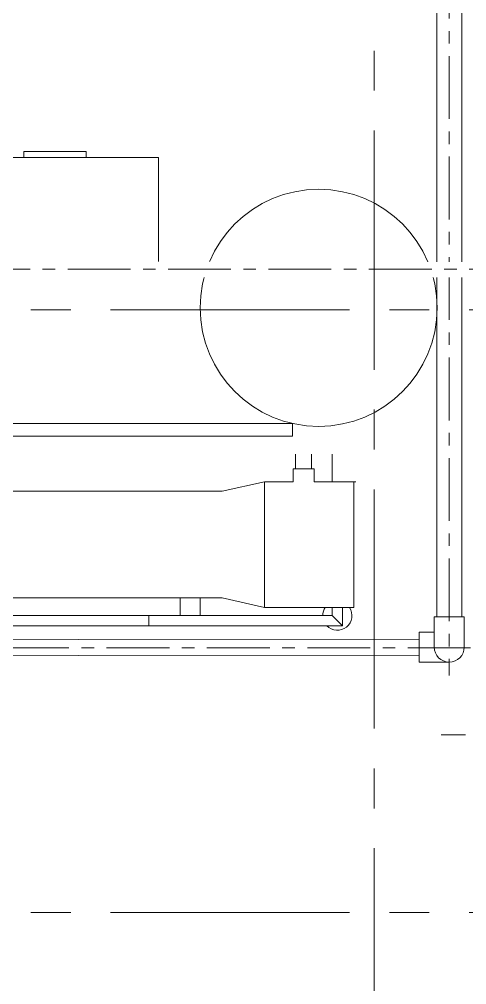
# Model space of a CAD drawing. Header units: millimetres. Extents: x 3795014 to 4300160, y 3869364 to 4016788.
# Drawn here: x 4225409 to 4226300, y 3925332 to 3927254 of the extents above; entities that cross this region are included whole.
import ezdxf

# ---------------------------------------------------------------- set-up
doc = ezdxf.new("R2010")
doc.units = ezdxf.units.MM
doc.set_wipeout_variables(frame=1)
doc.linetypes.add('CENTER', pattern=[2, 1.25, -0.25, 0.25, -0.25])
doc.linetypes.add('осевая2', pattern=[28.575, 19.05, -3.175, 3.175, -3.175])
doc.layers.add('Дополнительная', color=7, linetype='Continuous', lineweight=18)
doc.layers.add('оси', color=7, linetype='осевая2', lineweight=13)

msp = doc.modelspace()

# ---------------------------------------------------------------- linework, layer by layer
at = {"layer": 'Дополнительная', "linetype": 'CENTER', "ltscale": 100}
for p, q in [((4226265.6, 3928980.5), (4226265.6, 3925947.6)), ((4226308, 3926002.8, 0), (4224891, 3926002.8, 0)), ((4227497.9, 3925829.5, 0), (4226249.2, 3925829.5, 0))]:
    msp.add_line(p, q, dxfattribs=at)
at = {"layer": 'Дополнительная', "linetype": 'Continuous'}
for p, q in [((4225417.8, 3926978.4, 0), (4225417.8, 3926990.5, 0)), ((4225542.6, 3926990.5, 0), (4225417.8, 3926990.5, 0)), ((4225542.6, 3926990.5, 0), (4225542.6, 3926978.4, 0)), ((4225686.1, 3926978.4, 0), (4225086.1, 3926978.4, 0)), ((4225686.1, 3926978.4, 0), (4225686.1, 3926768.4, 0)), ((4224658.6, 3926769, 0), (4225453, 3926769, 0)), ((4225786.8, 3926768.4, 0), (4225453, 3926768.4, 0)), ((4225959.5, 3926359.2, 0), (4225959.5, 3926388.2, 0)), ((4225991.5, 3926359.2, 0), (4225991.5, 3926388.2, 0)), ((4226032.7, 3926333.2, 0), (4226032.7, 3926388.2, 0)), ((4225954.5, 3926359.2, 0), (4225996.5, 3926359.2, 0)), ((4225954.5, 3926333.2, 0), (4225954.5, 3926359.2, 0)), ((4225996.5, 3926333.2, 0), (4225996.5, 3926359.2, 0)), ((4225813.1, 3926314.2, 0), (4225897.6, 3926333.2, 0)), ((4225897.6, 3926333.2, 0), (4225897.6, 3926184.6, 0)), ((4225897.6, 3926302.6, 0), (4225897.6, 3926333.2, 0)), ((4225954.5, 3926333.2, 0), (4225897.6, 3926333.2, 0)), ((4226079.5, 3926333.2, 0), (4225996.5, 3926333.2, 0)), ((4226075.3, 3926333.2, 0), (4226075.3, 3926083.2, 0)), ((4225667.4, 3926314.2, 0), (4225002.7, 3926314.2, 0)), ((4225813.1, 3926314.2, 0), (4225667.4, 3926314.2, 0)), ((4225897.6, 3926314.2, 0), (4225897.6, 3926314.2, 0)), ((4225897.6, 3926184.6, 0), (4225897.6, 3926083.2, 0)), ((4225897.6, 3926083.2, 0), (4225897.6, 3926184.6, 0)), ((4225667.4, 3926102.2, 0), (4225002.7, 3926102.2, 0)), ((4225813.1, 3926102.2, 0), (4225667.4, 3926102.2, 0)), ((4225729.6, 3926066.7, 0), (4225729.6, 3926102.2, 0)), ((4225769.6, 3926102.2, 0), (4225769.6, 3926066.7, 0)), ((4225813.1, 3926102.2, 0), (4225897.6, 3926083.2, 0)), ((4225897.6, 3926102.2, 0), (4225897.6, 3926102.2, 0)), ((4226075.3, 3926083.2, 0), (4225897.6, 3926083.2, 0)), ((4226032.7, 3926083.2, 0), (4226032.7, 3926066.7, 0)), ((4226032.7, 3926066.7, 0), (4226032.7, 3926083.2, 0)), ((4226052.7, 3926083.2, 0), (4226052.7, 3926046.7, 0)), ((4224689.8, 3926066.7, 0), (4225667.4, 3926066.7, 0)), ((4225627.3, 3926066.7, 0), (4225667.3, 3926066.7, 0)), ((4225667.4, 3926066.7, 0), (4225667.4, 3926046.7, 0)), ((4225667.4, 3926046.7, 0), (4225667.4, 3926066.7, 0)), ((4225667.4, 3926066.7, 0), (4225667.4, 3926066.7, 0)), ((4225667.4, 3926066.7, 0), (4226032.7, 3926066.7, 0)), ((4225729.6, 3926066.7, 0), (4225769.6, 3926066.7, 0)), ((4226052.7, 3926046.7, 0), (4226032.7, 3926066.7, 0)), ((4226032.7, 3926066.7, 0), (4226052.7, 3926046.7, 0)), ((4225667.4, 3926046.7, 0), (4224709.1, 3926046.7, 0)), ((4225667.4, 3926046.7, 0), (4225667.4, 3926046.7, 0)), ((4226052.7, 3926046.7, 0), (4225667.4, 3926046.7, 0)), ((4226052.7, 3926046.7, 0), (4226052.7, 3926046.7, 0)), ((4226052.7, 3926046.7, 0), (4226052.7, 3926046.7, 0)), ((4226052.7, 3926046.7, 0), (4226052.7, 3926046.7, 0)), ((4226052.7, 3926046.7, 0), (4226052.7, 3926046.7, 0))]:
    msp.add_line(p, q, dxfattribs=at)
at = {"layer": 'Дополнительная', "ltscale": 25}
for p, q in [((4226235.6, 3926004.1, 0), (4226235.6, 3926064.1, 0)), ((4226235.6, 3926064.1, 0), (4226295.6, 3926064.1, 0)), ((4226295.6, 3926064.1, 0), (4226295.6, 3926004.1, 0)), ((4226235.6, 3926034.1, 0), (4226205.6, 3926034.1, 0)), ((4226205.6, 3926034.1, 0), (4226205.6, 3925974.1, 0)), ((4226205.6, 3925974.1, 0), (4226265.6, 3925974.1, 0))]:
    msp.add_line(p, q, dxfattribs=at)
msp.add_lwpolyline([(4226240.6, 3926064.1), (4226240.6, 3928831.3), (4226290.6, 3928831.3), (4226290.6, 3926064.1)], close=True, dxfattribs=at)
at = {"layer": 'Дополнительная', "linetype": 'Continuous'}
msp.add_lwpolyline([(4225389.7, 3926423.9), (4225953.2, 3926423.9), (4225953.2, 3926449.4), (4225389.7, 3926449.4)], close=True, dxfattribs=at)
at = {"layer": 'Дополнительная', "ltscale": 25, "elevation": 0}
msp.add_lwpolyline([(4226205.6, 3925988.1), (4224847.8, 3925986.8), (4224847.8, 3926018.8), (4226205.6, 3926020.1)], close=True, dxfattribs=at)
at = {"layer": 'Дополнительная', "linetype": 'Continuous'}
msp.add_circle((4226005.5, 3926679.5, 0), 236, dxfattribs=at)
for start, end in [(145.5846, 180), (223.3969, 34.4154)]:
    msp.add_arc((4226042.7, 3926066.7, 0), 29.1, start, end, dxfattribs=at)
at = {"layer": 'Дополнительная', "ltscale": 25}
msp.add_arc((4226265.6, 3926004.1, 0), 30, 180, 0, dxfattribs=at)
at = {"layer": 'оси', "ltscale": 25}
for p, q in [((4217732.7, 3926675.6), (4229531.2, 3926675.6)), ((4217732.7, 3925475.6), (4229531.2, 3925475.6))]:
    msp.add_line(p, q, dxfattribs=at)

# ---------------------------------------------------------------- next in the draw order: wipeouts: each hides what was drawn before it
msp.add_wipeout([(4226306.7, 3926770.9), (4224720.7, 3926772.5), (4224720.7, 3926740.5), (4226306.7, 3926740.5)]).translate(0, 0, 0).dxf.layer = 'Дополнительная'

# ---------------------------------------------------------------- next in the draw order: linework, layer by layer
at = {"layer": 'Дополнительная', "linetype": 'CENTER', "ltscale": 100}
msp.add_line((4224705.6, 3926756.5, 0), (4226373.2, 3926756.5, 0), dxfattribs=at)
at = {"layer": 'оси', "ltscale": 25}
msp.add_line((4226116.3, 3929175.6), (4226116.3, 3920275.6), dxfattribs=at)

doc.saveas('drawing.dxf')
